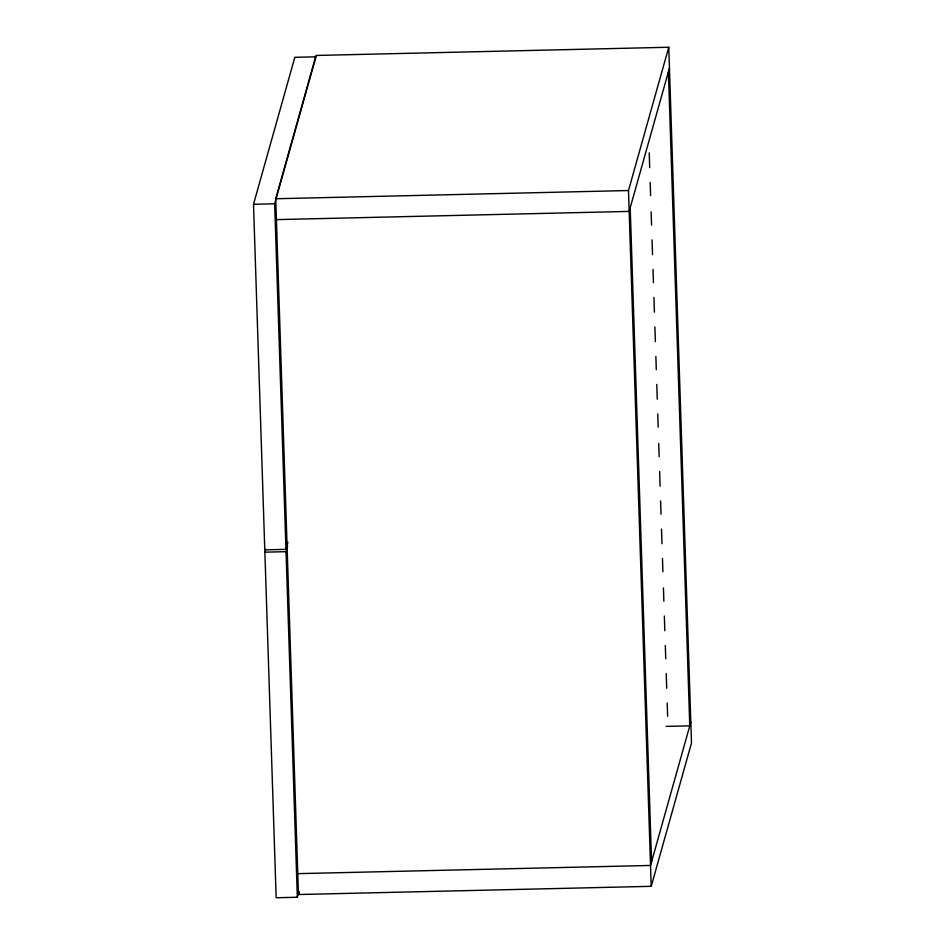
<?xml version="1.0" encoding="UTF-8"?>
<svg xmlns="http://www.w3.org/2000/svg" width="945" height="945" viewBox="0 0 945 945"><rect width="100%" height="100%" fill="white"/><g stroke="black" fill="none" stroke-linecap="round" stroke-linejoin="round"><path stroke-width="1.42" d="M253.508 204.285L294.816 57.314L315.984 56.818L274.664 203.789L285.957 549.364L264.789 549.86L253.508 204.285L274.664 203.789M275.727 198.745L315.996 55.46L668.765 47.25L691.492 743.03L651.223 886.327L298.455 894.525L275.727 198.745L628.484 190.536L668.765 47.25M298.915 891.607L297.332 897.254L276.164 897.75L264.872 552.175L265.663 549.352M285.957 549.364L287.941 542.3M297.332 897.254L286.04 551.679L287.623 546.033M298.455 894.525L299.258 891.69M669.45 68.123L629.169 211.408L276.412 219.618M690.819 722.157L650.538 865.455L297.781 873.652M264.872 552.175L286.04 551.679M666.166 726.398L689.779 725.843L668.41 71.808M649.215 152.866L649.699 167.608M650.172 182.361L650.609 195.639M651.14 211.857L651.577 225.134M652.062 239.888L652.534 254.63M653.019 269.384L653.456 282.661M653.94 297.415L654.412 312.157M654.897 326.911L655.381 341.665M655.865 356.407L656.303 369.684M656.775 384.438L657.259 399.18M657.744 413.934L658.181 427.211M658.712 443.429L659.137 456.707M659.622 471.46L660.106 486.202M660.59 500.956L661.016 514.234M661.5 528.987L661.984 543.729M662.469 558.483L662.894 571.76M663.425 587.979L663.862 601.256M664.347 616.01L664.831 630.752M665.304 645.506L665.741 658.783M666.225 673.525L666.709 688.279M667.194 703.033L667.619 716.31M630.209 207.723L651.577 861.769M628.484 190.536L651.223 886.327"/></g></svg>
